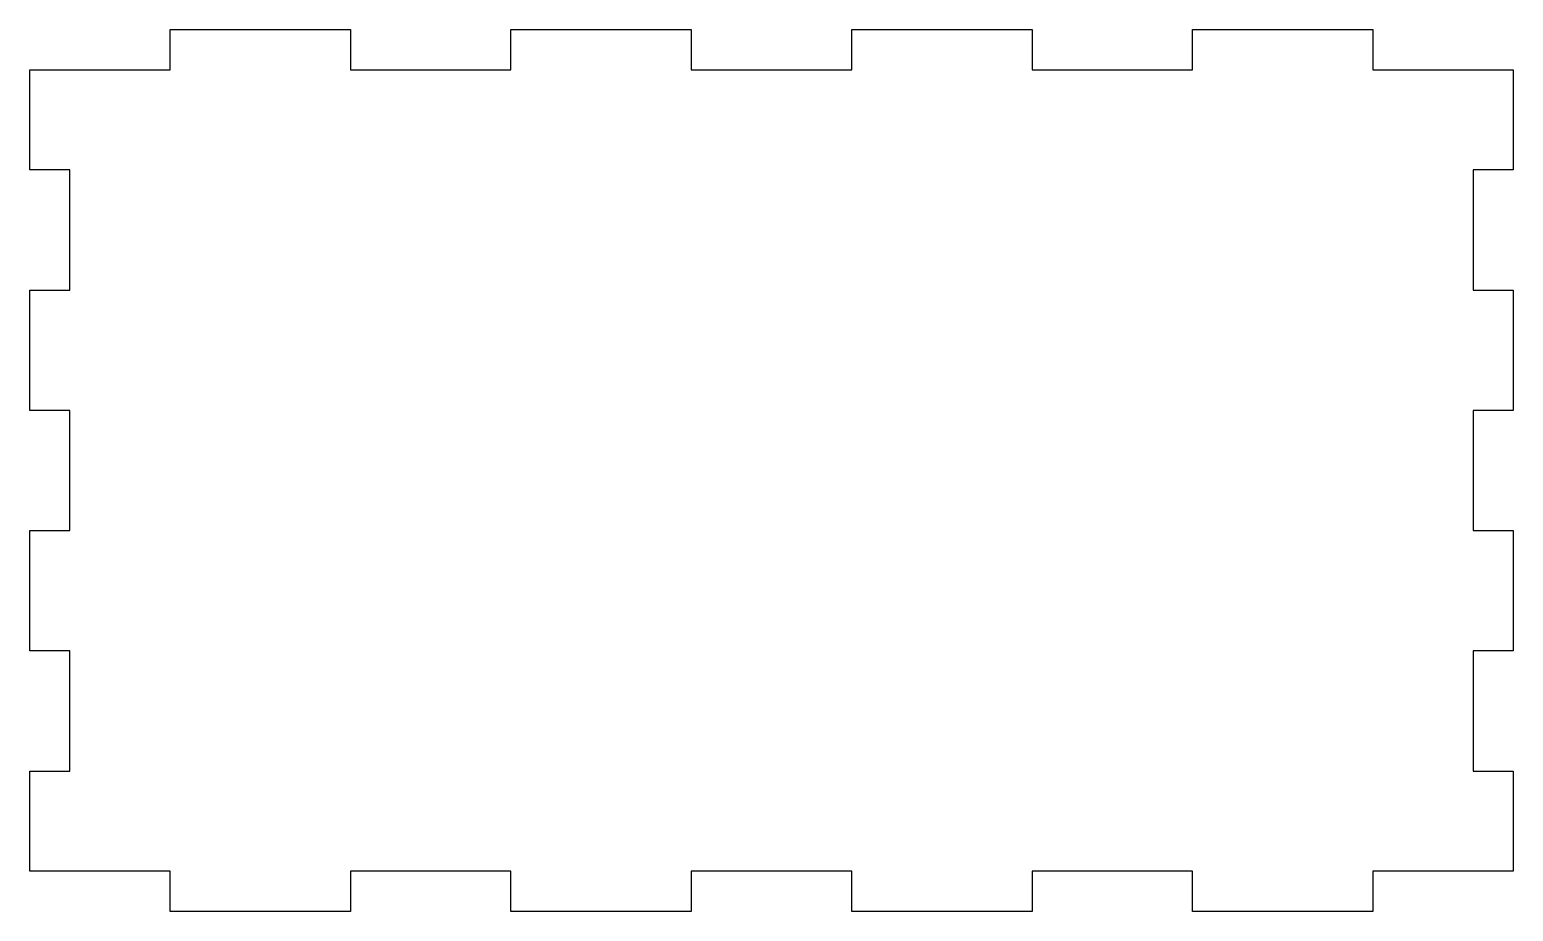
# Model space of a CAD drawing. Header units: millimetres. Extents: x 0 to 74, y 0 to 44.
import ezdxf

# ---------------------------------------------------------------- set-up
doc = ezdxf.new("R2010")
doc.units = ezdxf.units.MM
doc.layers.get('0').update_dxf_attribs({"linetype": 'CONTINUOUS'})

msp = doc.modelspace()

# ---------------------------------------------------------------- linework, layer by layer
msp.add_lwpolyline([(41, 0), (41, 2), (33, 2), (33, 0), (24, 0), (24, 2), (16, 2), (16, 0), (7, 0), (7, 2), (0, 2), (0, 7), (2, 7), (2, 13), (0, 13), (0, 19), (2, 19), (2, 25), (0, 25), (0, 31), (2, 31), (2, 37), (0, 37), (0, 42), (7, 42), (7, 44), (16, 44), (16, 42), (24, 42), (24, 44), (33, 44), (33, 42), (41, 42), (41, 44), (50, 44), (50, 42), (58, 42), (58, 44), (67, 44), (67, 42), (74, 42), (74, 37), (72, 37), (72, 31), (74, 31), (74, 25), (72, 25), (72, 19), (74, 19), (74, 13), (72, 13), (72, 7), (74, 7), (74, 2), (67, 2), (67, 0), (58, 0), (58, 2), (50, 2), (50, 0)], close=True)

doc.saveas('drawing.dxf')
